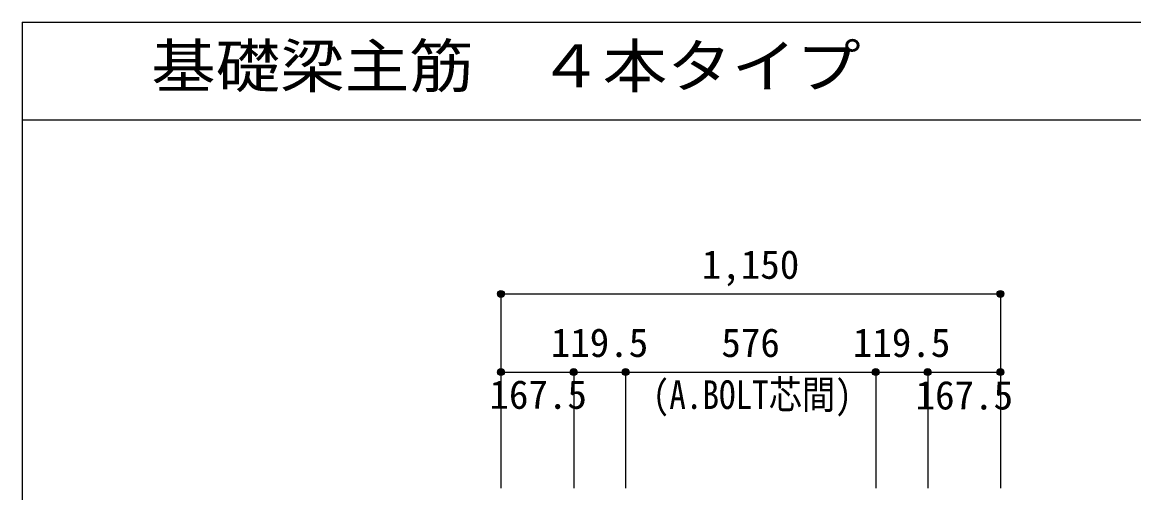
# Model space of a CAD drawing. Units: millimetres at full size, sheet at 1:30. Extents: x -5973 to 5954, y -4195 to 4201.
# Drawn here: x -5973 to -3414, y 3117 to 4201 of the extents above; entities that cross this region are included whole.
import ezdxf
from ezdxf.enums import TextEntityAlignment as Align

# ---------------------------------------------------------------- set-up
doc = ezdxf.new("R2010")
doc.units = ezdxf.units.MM
doc.header["$LTSCALE"] = 30
doc.header["$PDMODE"] = 32
doc.header["$PDSIZE"] = 15
for name, color, linetype in [('0-7_文字', 4, 'Continuous'), ('0-D_寸法', 4, 'Continuous'), ('6-7_文字', 7, 'Continuous'), ('F-0_枠', 6, 'Continuous')]:
    doc.layers.add(name, color=color, linetype=linetype)
doc.styles.add('ＭＳ ゴシック', font='')
doc.styles.get('ＭＳ ゴシック').set_extended_font_data('MS Gothic')

msp = doc.modelspace()

# ---------------------------------------------------------------- linework, layer by layer
at = {"layer": '0-D_寸法'}
for p, q in [((-4870.8, 3575.34), (-4870.8, 3395.34)), ((-4870.8, 3575.34), (-4870.8, 3395.34)), ((-4870.8, 3575.34), (-3720.8, 3575.34)), ((-4870.8, 3575.34), (-3720.8, 3575.34)), ((-3720.8, 3575.34), (-3720.8, 3395.34)), ((-4870.8, 3395.34), (-4870.8, 3128.3)), ((-4870.8, 3395.34), (-4703.3, 3395.34)), ((-4870.8, 3395.34), (-4870.8, 3128.3)), ((-4703.3, 3395.34), (-4703.3, 3128.3)), ((-4703.3, 3395.34), (-4583.8, 3395.34)), ((-4583.8, 3395.34), (-4583.8, 3128.3)), ((-4583.8, 3395.34), (-4007.8, 3395.34)), ((-4007.8, 3395.34), (-4007.8, 3128.3)), ((-4007.8, 3395.34), (-3888.3, 3395.34)), ((-3888.3, 3395.34), (-3888.3, 3128.3)), ((-3888.3, 3395.34), (-3720.8, 3395.34)), ((-3720.8, 3395.34), (-3720.8, 3128.3))]:
    msp.add_line(p, q, dxfattribs=at)
for centre, radius in [((-4870.8, 3575.34), 8), ((-3720.8, 3575.34), 8), ((-4870.8, 3575.34), 7.2), ((-4870.8, 3575.34), 6.4), ((-4870.8, 3575.34), 5.6), ((-4870.8, 3575.34), 4.8), ((-4870.8, 3575.34), 4), ((-4870.8, 3575.34), 3.2), ((-4870.8, 3575.34), 2.4), ((-4870.8, 3575.34), 1.6), ((-4870.8, 3575.34), 0.8), ((-3720.8, 3575.34), 7.2), ((-3720.8, 3575.34), 6.4), ((-3720.8, 3575.34), 5.6), ((-3720.8, 3575.34), 4.8), ((-3720.8, 3575.34), 4), ((-3720.8, 3575.34), 3.2), ((-3720.8, 3575.34), 2.4), ((-3720.8, 3575.34), 1.6), ((-3720.8, 3575.34), 0.8), ((-4870.8, 3395.34), 8), ((-4870.8, 3395.34), 7.2), ((-4870.8, 3395.34), 6.4), ((-4870.8, 3395.34), 5.6), ((-4870.8, 3395.34), 4.8), ((-4870.8, 3395.34), 4), ((-4870.8, 3395.34), 3.2), ((-4870.8, 3395.34), 2.4), ((-4870.8, 3395.34), 1.6), ((-4870.8, 3395.34), 0.8), ((-4703.3, 3395.34), 8), ((-4703.3, 3395.34), 7.2), ((-4703.3, 3395.34), 6.4), ((-4703.3, 3395.34), 5.6), ((-4703.3, 3395.34), 4.8), ((-4703.3, 3395.34), 4), ((-4703.3, 3395.34), 3.2), ((-4703.3, 3395.34), 2.4), ((-4703.3, 3395.34), 1.6), ((-4703.3, 3395.34), 0.8), ((-4583.8, 3395.34), 8), ((-4583.8, 3395.34), 7.2), ((-4583.8, 3395.34), 6.4), ((-4583.8, 3395.34), 5.6), ((-4583.8, 3395.34), 4.8), ((-4583.8, 3395.34), 4), ((-4583.8, 3395.34), 3.2), ((-4583.8, 3395.34), 2.4), ((-4583.8, 3395.34), 1.6), ((-4583.8, 3395.34), 0.8), ((-4007.8, 3395.34), 8), ((-4007.8, 3395.34), 7.2), ((-4007.8, 3395.34), 6.4), ((-4007.8, 3395.34), 5.6), ((-4007.8, 3395.34), 4.8), ((-4007.8, 3395.34), 4), ((-4007.8, 3395.34), 3.2), ((-4007.8, 3395.34), 2.4), ((-4007.8, 3395.34), 1.6), ((-4007.8, 3395.34), 0.8), ((-3888.3, 3395.34), 8), ((-3888.3, 3395.34), 7.2), ((-3888.3, 3395.34), 6.4), ((-3888.3, 3395.34), 5.6), ((-3888.3, 3395.34), 4.8), ((-3888.3, 3395.34), 4), ((-3888.3, 3395.34), 3.2), ((-3888.3, 3395.34), 2.4), ((-3888.3, 3395.34), 1.6), ((-3888.3, 3395.34), 0.8), ((-3720.8, 3395.34), 8), ((-3720.8, 3395.34), 7.2), ((-3720.8, 3395.34), 6.4), ((-3720.8, 3395.34), 5.6), ((-3720.8, 3395.34), 4.8), ((-3720.8, 3395.34), 4), ((-3720.8, 3395.34), 3.2), ((-3720.8, 3395.34), 2.4), ((-3720.8, 3395.34), 1.6), ((-3720.8, 3395.34), 0.8)]:
    msp.add_circle(centre, radius, dxfattribs=at)
at = {"layer": '0-D_寸法', "color": 7}
for p in [(-4870.8, 3575.34), (-4870.8, 3575.34), (-3720.8, 3575.34), (-4870.8, 3395.34), (-4870.8, 3395.34), (-4703.3, 3395.34), (-4703.3, 3395.34), (-4583.8, 3395.34), (-4583.8, 3395.34), (-4007.8, 3395.34), (-4007.8, 3395.34), (-3888.3, 3395.34), (-3888.3, 3395.34), (-3720.8, 3395.34), (-3720.8, 3395.34)]:
    msp.add_point(p, dxfattribs=at)
at = {"layer": 'F-0_枠'}
for q in [(5954.1, 4201.15), (-5972.88, -4195.24)]:
    msp.add_line((-5972.88, 4201.15), q, dxfattribs=at)
at = {"layer": 'F-0_枠', "color": 2}
msp.add_line((-5972.88, 3976.15), (3723.6, 3976.15), dxfattribs=at)

# ---------------------------------------------------------------- texts
at = {"layer": '0-7_文字', "style": 'ＭＳ ゴシック', "width": 0.85}
msp.add_text('(A.BOLT芯間)', height=65.98, dxfattribs=at).set_placement((-4521.31, 3290.58), align=Align.BOTTOM_LEFT)
at = {"layer": '0-D_寸法', "style": 'ＭＳ ゴシック'}
for s, p in [('1,150', (-4408.3, 3590.34)), ('119.5', (-4756.05, 3410.34)), ('576', (-4363.3, 3410.34)), ('119.5', (-4060.55, 3410.34)), ('167.5', (-4897.22, 3290.88)), ('167.5', (-3916.13, 3289.36))]:
    msp.add_text(s, height=65.98, dxfattribs=at).set_placement(p, align=Align.BOTTOM_LEFT)
at = {"layer": '6-7_文字', "color": 2, "style": 'ＭＳ ゴシック', "width": 1.1}
msp.add_text('\u3000\u3000基礎梁主筋\u3000４本タイプ', height=98.97, dxfattribs=at).set_placement((-5972.88, 4021.15), align=Align.BOTTOM_LEFT)

doc.saveas('drawing.dxf')
